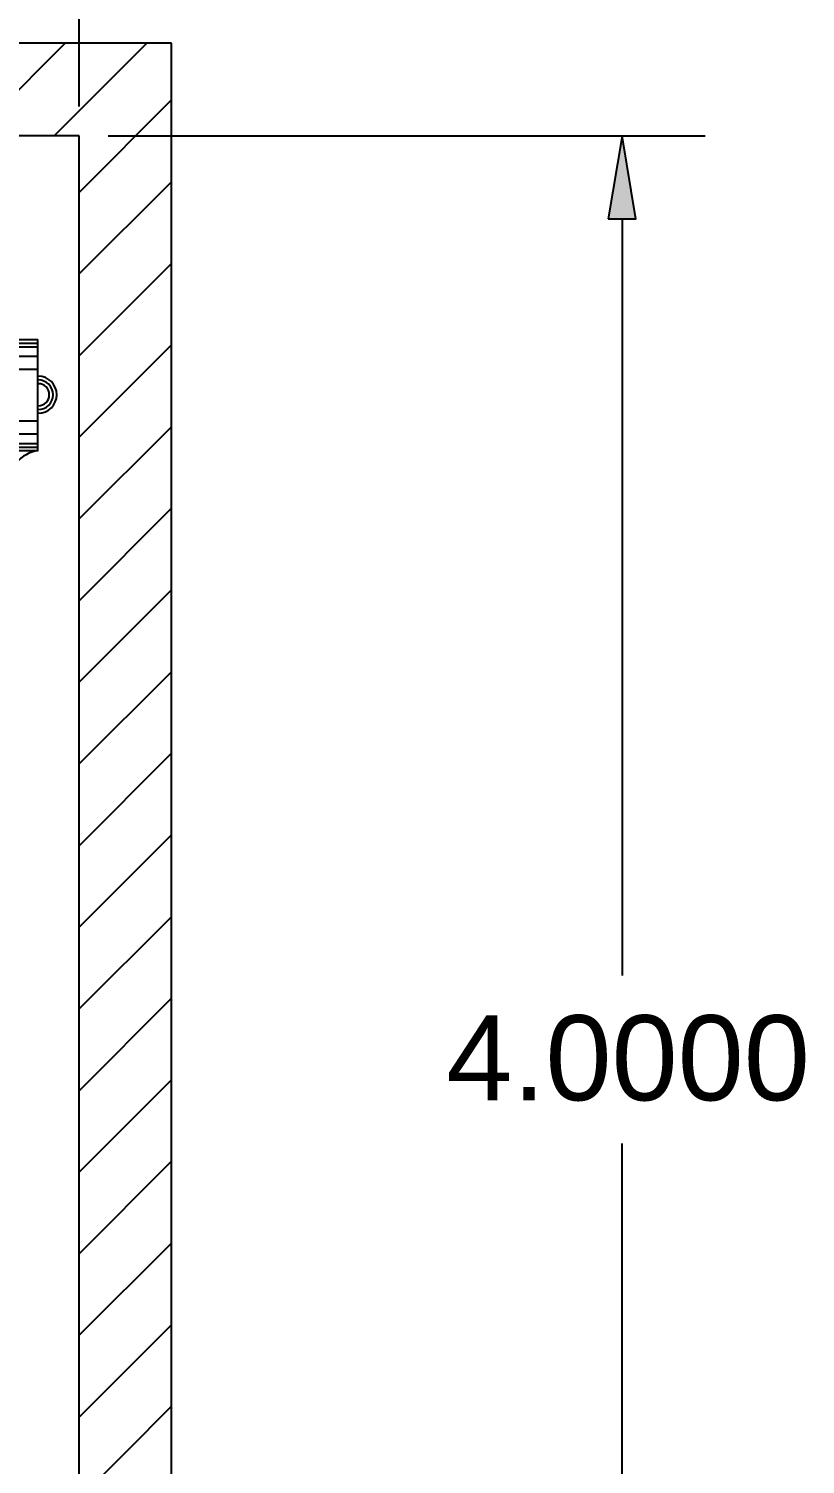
# Model space of a CAD drawing. Header units: millimetres. Extents: x 43 to 258, y 87 to 343.
# Drawn here: x 233.98 to 253.67, y 279.81 to 316.21 of the extents above; entities that cross this region are included whole.
import ezdxf

# ---------------------------------------------------------------- set-up
doc = ezdxf.new("R2010")
doc.units = ezdxf.units.MM
doc.header["$MEASUREMENT"] = 0
doc.layers.get('0').update_dxf_attribs({"linetype": 'CONTINUOUS'})
doc.styles.add('Arial$001H0', font='')
doc.styles.get('Arial$001H0').set_extended_font_data('Arial')

msp = doc.modelspace()

# ---------------------------------------------------------------- hatches: boundary and pattern name
at = {"true_color": 0x000006}
msp.add_hatch(color=0, dxfattribs=at).paths.add_polyline_path([(248.673, 311.393), (249.372, 311.393), (249.022, 313.499)])

# ---------------------------------------------------------------- linework, layer by layer
at = {"color": 0, "linetype": 'Continuous', "lineweight": 25, "true_color": 0x000006}
for p, q in [((235.264, 314.24), (235.264, 326.739)), ((235.994, 313.499), (251.128, 313.499)), ((249.022, 311.393), (249.022, 292.206)), ((249.022, 268.764), (249.022, 287.951))]:
    msp.add_line(p, q, dxfattribs=at)
at = {"color": 0, "linetype": 'Continuous', "lineweight": 25, "true_color": 0x000007}
for p, q in [((237.603, 315.849), (67.783, 315.849)), ((232.565, 313.499), (234.904, 315.849)), ((234.629, 313.499), (236.978, 315.849)), ((237.603, 87.461), (237.603, 315.849)), ((235.264, 312.06), (237.603, 314.41)), ((235.264, 313.499), (205.98, 313.499)), ((235.264, 266.658), (235.264, 313.499)), ((235.264, 309.996), (237.603, 312.335)), ((235.264, 307.922), (237.603, 310.261)), ((235.264, 305.858), (237.603, 308.197)), ((235.264, 303.784), (237.603, 306.123)), ((235.264, 301.71), (237.603, 304.059)), ((235.264, 299.646), (237.603, 301.985)), ((235.264, 297.572), (237.603, 299.91)), ((235.264, 295.497), (237.603, 297.847)), ((235.264, 293.433), (237.603, 295.772)), ((235.264, 291.359), (237.603, 293.698)), ((235.264, 289.285), (237.603, 291.634)), ((235.264, 287.221), (237.603, 289.56)), ((235.264, 285.147), (237.603, 287.496)), ((235.264, 283.083), (237.603, 285.422)), ((235.264, 281.009), (237.603, 283.348)), ((235.264, 278.934), (237.603, 281.284))]:
    msp.add_line(p, q, dxfattribs=at)
at = {"color": 0, "linetype": 'Continuous', "lineweight": 25, "true_color": 0x954a00}
for p, q in [((234.216, 305.52), (234.216, 308.335)), ((213.06, 308.24), (234.216, 308.24)), ((213.06, 308.144), (234.216, 308.144)), ((213.06, 307.911), (234.216, 307.911)), ((213.06, 307.583), (234.216, 307.583)), ((213.06, 306.271), (234.216, 306.271)), ((213.06, 305.943), (234.216, 305.943)), ((213.06, 305.7), (234.216, 305.7)), ((213.06, 305.604), (234.216, 305.604)), ((213.06, 305.52), (234.216, 305.52))]:
    msp.add_line(p, q, dxfattribs=at)
at = {"color": 0, "linetype": 'Continuous', "lineweight": -2, "true_color": 0x000006}
msp.add_lwpolyline([(248.673, 311.393), (249.372, 311.393), (249.022, 313.499)], close=True, dxfattribs=at)
at = {"color": 0, "linetype": 'Continuous', "lineweight": 25, "true_color": 0x954a00}
msp.add_lwpolyline([(213.06, 305.52), (213.06, 308.335), (234.216, 308.335)], dxfattribs=at)
at = {"color": 0, "linetype": 'Continuous', "lineweight": 25, "true_color": 0x70954a}
for points in [[(234.692, 306.933), (234.692, 307.193), (234.482, 307.403), (234.222, 307.403)], [(234.597, 306.933), (234.597, 307.14), (234.429, 307.308), (234.222, 307.308)], [(234.502, 306.933), (234.502, 307.087), (234.376, 307.213), (234.222, 307.213)], [(234.222, 306.652), (234.376, 306.652), (234.502, 306.778), (234.502, 306.933)], [(234.222, 306.557), (234.429, 306.557), (234.597, 306.725), (234.597, 306.933)], [(234.222, 306.462), (234.482, 306.462), (234.692, 306.672), (234.692, 306.933)]]:
    msp.add_open_spline(points, degree=3, dxfattribs=at)
at = {"color": 0, "linetype": 'Continuous', "lineweight": 25, "true_color": 0x000028}
msp.add_open_spline([(234.22, 305.518), (233.783, 305.448), (233.455, 305.081), (233.434, 304.639)], degree=3, dxfattribs=at)

# ---------------------------------------------------------------- texts
at = {"color": 0, "true_color": 0x000006, "style": 'Arial$001H0'}
msp.add_text('4.0000', height=2.1576, dxfattribs=at).set_placement((244.567, 289.041))

doc.saveas('drawing.dxf')
